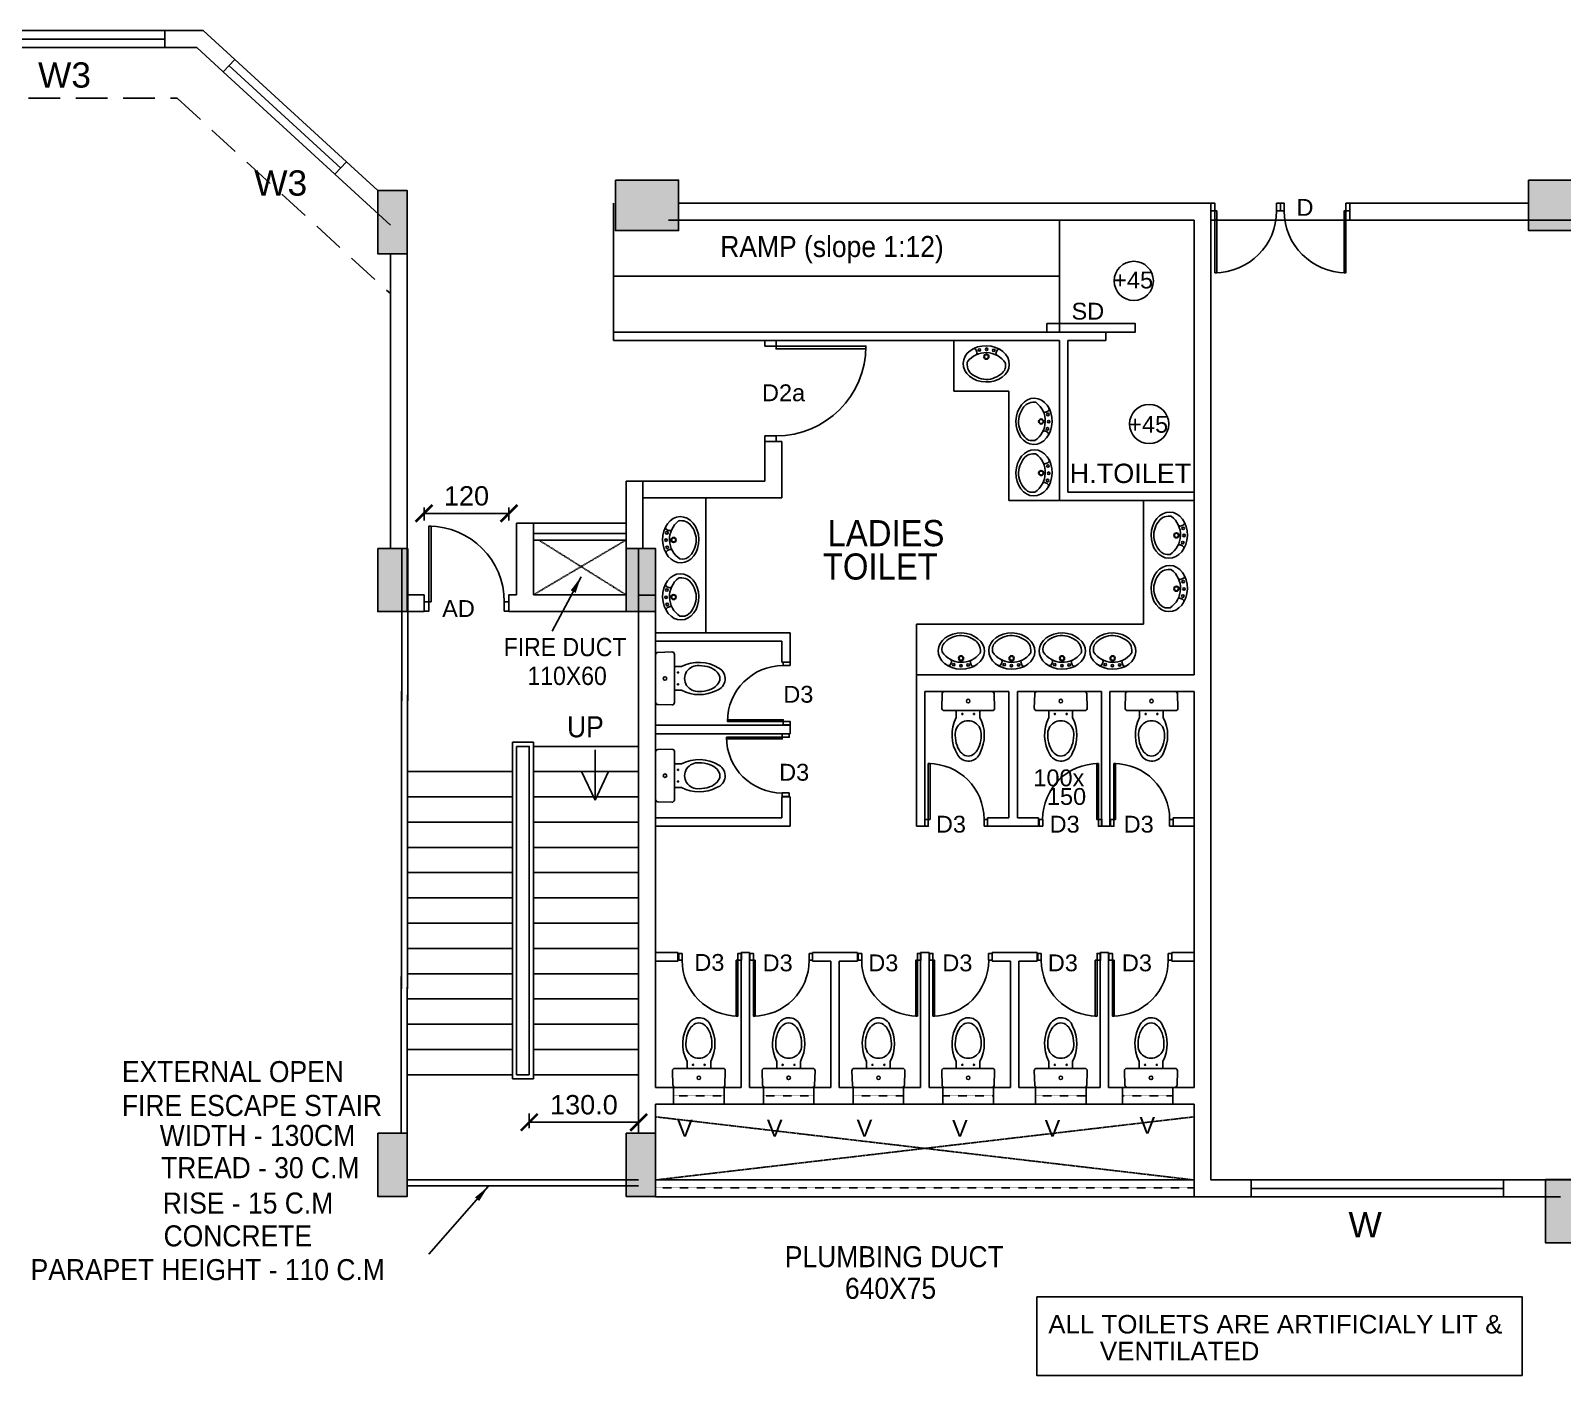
# Model space of a CAD drawing. Extents: x 53439 to 79867, y -144071 to -73305.
# Drawn here: x 62891 to 64711, y -114349 to -112752 of the extents above; entities that cross this region are included whole.
import ezdxf

# ---------------------------------------------------------------- set-up
doc = ezdxf.new("R2010")
doc.units = 0
doc.header["$LTSCALE"] = 0.1
doc.header["$MEASUREMENT"] = 0
doc.header["$PDMODE"] = 35
doc.header["$PDSIZE"] = -0.8
doc.linetypes.add('HIDDEN', pattern=[0.375, 0.25, -0.125])
doc.layers.get('0').update_dxf_attribs({"linetype": 'CONTINUOUS'})
doc.layers.get('DEFPOINTS').update_dxf_attribs({"linetype": 'CONTINUOUS'})
for name, color, linetype in [('DOOR', 30, 'CONTINUOUS'), ('HAT', 253, 'CONTINUOUS'), ('LAYER4', 130, 'CONTINUOUS'), ('STAIR', 142, 'CONTINUOUS'), ('STEEL', 1, 'CONTINUOUS'), ('TEXT', 7, 'CONTINUOUS'), ('TEXT-3', 130, 'CONTINUOUS'), ('THIN_HA', 253, 'CONTINUOUS'), ('WALL', 6, 'CONTINUOUS'), ('WIN', 102, 'CONTINUOUS')]:
    doc.layers.add(name, color=color, linetype=linetype)
doc.styles.add('1MM', font='arial.ttf')
doc.styles.add('DIM', font='arial.ttf', dxfattribs={"width": 0.7, "height": 1})
doc.styles.add('DUTCH', font='arial.ttf')
doc.linetypes.add('ZIGZAG', pattern='A,0.0001,-0.2,[131,ltypeshp.shx,S=0.2,R=0,X=-0.2,Y=0],-0.4,[131,ltypeshp.shx,S=0.2,R=180,X=0.2,Y=0],-0.2', length=0.8001)
doc.dimstyles.new('KRI', dxfattribs={"dimtxt": 23, "dimasz": 20, "dimexe": 7, "dimexo": 0, "dimgap": 9, "dimtad": 1, "dimdec": 1, "dimzin": 1, "dimtxsty": '1MM', "dimblk": 'ARCHTICK', "dimcen": 0.5, "dimclrd": 252, "dimclre": 252, "dimclrt": 7, "dimaunit": 1, "dimadec": 8, "dimazin": 3, "dimtfac": 1, "dimtdec": 1, "dimtmove": 0, "dimatfit": 3})

# ---------------------------------------------------------------- blocks, each defined once
blk = doc.blocks.new('A$C764D24B9')
at = {"layer": 'DOOR'}
for points in [[(0.056, 0.111), (0.083, 0.111), (0.083, 1), (0.056, 1)], [(0, 0), (0.056, 0), (0.056, 0.111), (0, 0.111)], [(0.944, 0), (1, 0), (1, 0.111), (0.944, 0.111)]]:
    blk.add_lwpolyline(points, close=True, dxfattribs=at)
blk.add_arc((0.056, 0.111), 0.889, 0, 90, dxfattribs=at)
blk = doc.blocks.new('YTTU')
at = {"layer": 'THIN_HA', "linetype": 'CONTINUOUS', "ltscale": 0.1}
blk.add_hatch(color=2, dxfattribs=at).paths.add_polyline_path([(-6879.58, -1156.369), (-6878.83, -1156.369), (-6878.83, -1156.969), (-6879.58, -1156.969)])
at = {"layer": 'THIN_HA', "color": 2, "linetype": 'CONTINUOUS', "ltscale": 0.1}
blk.add_lwpolyline([(-6879.58, -1156.369), (-6878.83, -1156.369), (-6878.83, -1156.969), (-6879.58, -1156.969)], close=True, dxfattribs=at)
blk = doc.blocks.new('HYTYH')
at = {"layer": 'THIN_HA', "linetype": 'CONTINUOUS', "ltscale": 0.1}
for points in [[(-6882.405, -1156.494), (-6882.055, -1156.494), (-6882.055, -1157.244), (-6882.405, -1157.244)], [(-6882.405, -1160.744), (-6882.055, -1160.744), (-6882.055, -1161.494), (-6882.405, -1161.494)], [(-6879.455, -1160.744), (-6879.105, -1160.744), (-6879.105, -1161.494), (-6879.455, -1161.494)], [(-6882.405, -1167.689), (-6882.055, -1167.689), (-6882.055, -1168.439), (-6882.405, -1168.439)], [(-6879.455, -1167.689), (-6879.105, -1167.689), (-6879.105, -1168.439), (-6879.455, -1168.439)], [(-6868.53, -1168.239), (-6868.18, -1168.239), (-6868.18, -1168.989), (-6868.53, -1168.989)]]:
    blk.add_hatch(color=2, dxfattribs=at).paths.add_polyline_path(points)
at = {"layer": 'THIN_HA', "color": 2, "linetype": 'CONTINUOUS', "ltscale": 0.1}
for points in [[(-6882.405, -1156.494), (-6882.055, -1156.494), (-6882.055, -1157.244), (-6882.405, -1157.244)], [(-6882.405, -1160.744), (-6882.055, -1160.744), (-6882.055, -1161.494), (-6882.405, -1161.494)], [(-6879.455, -1160.744), (-6879.105, -1160.744), (-6879.105, -1161.494), (-6879.455, -1161.494)], [(-6882.405, -1167.689), (-6882.055, -1167.689), (-6882.055, -1168.439), (-6882.405, -1168.439)], [(-6879.455, -1167.689), (-6879.105, -1167.689), (-6879.105, -1168.439), (-6879.455, -1168.439)], [(-6868.53, -1168.239), (-6868.18, -1168.239), (-6868.18, -1168.989), (-6868.53, -1168.989)]]:
    blk.add_lwpolyline(points, close=True, dxfattribs=at)
at = {"layer": 'THIN_HA', "color": 2, "linetype": 'CONTINUOUS'}
for p in [(0, 0), (10.85, 0)]:
    blk.add_blockref('YTTU', p, dxfattribs=at)
blk = doc.blocks.new('_ARCHTICK')
at = {"layer": 'WALL', "color": 0, "const_width": 0.15}
blk.add_lwpolyline([(-0.5, -0.5), (0.5, 0.5)], dxfattribs=at)
blk = doc.blocks.new('*D199')
at = {"layer": 'DEFPOINTS', "color": 0, "linetype": 'CONTINUOUS', "ltscale": 0.1}
for p in [(63483.5, -114038), (63613.5, -114038), (63613.5, -114048.4)]:
    blk.add_point(p, dxfattribs=at)
at = {"layer": 'WALL', "color": 252, "linetype": 'CONTINUOUS', "ltscale": 0.1}
for p, q in [((63483.5, -114038), (63483.5, -114055.4)), ((63613.5, -114038), (63613.5, -114055.4)), ((63483.5, -114048.4), (63613.5, -114048.4))]:
    blk.add_line(p, q, dxfattribs=at)
at = {"layer": 'WALL', "color": 252, "linetype": 'CONTINUOUS', "ltscale": 0.1, "xscale": 20, "yscale": 20, "zscale": 20, "rotation": 180}
blk.add_blockref('_ARCHTICK', (63483.5, -114048.4), dxfattribs=at)
at = {"layer": 'WALL', "color": 252, "linetype": 'CONTINUOUS', "ltscale": 0.1, "xscale": 20, "yscale": 20, "zscale": 20}
blk.add_blockref('_ARCHTICK', (63613.5, -114048.4), dxfattribs=at)
at = {"layer": 'WALL', "color": 7, "linetype": 'CONTINUOUS', "ltscale": 0.1, "insert": (63548.5, -114027.7), "char_height": 23, "attachment_point": 5, "style": '1MM'}
blk.add_mtext('130.0', dxfattribs=at)
blk = doc.blocks.new('*D152')
at = {"layer": 'DEFPOINTS', "color": 0, "linetype": 'CONTINUOUS', "ltscale": 0.1}
for p in [(63459.4, -113325.3), (63358.5, -113333.6), (63459.4, -113333.6)]:
    blk.add_point(p, dxfattribs=at)
at = {"layer": 'HAT', "color": 252, "ltscale": 0.1}
for p, q in [((63358.5, -113333.6), (63358.5, -113318.3)), ((63358.5, -113325.3), (63459.4, -113325.3)), ((63459.4, -113333.6), (63459.4, -113318.3))]:
    blk.add_line(p, q, dxfattribs=at)
at = {"layer": 'HAT', "color": 252, "linetype": 'CONTINUOUS', "ltscale": 0.1, "xscale": 20, "yscale": 20, "zscale": 20, "rotation": 180}
blk.add_blockref('_ARCHTICK', (63358.5, -113325.3), dxfattribs=at)
at = {"layer": 'HAT', "color": 252, "linetype": 'CONTINUOUS', "ltscale": 0.1, "xscale": 20, "yscale": 20, "zscale": 20}
blk.add_blockref('_ARCHTICK', (63459.4, -113325.3), dxfattribs=at)
at = {"layer": 'HAT', "color": 7, "linetype": 'CONTINUOUS', "ltscale": 0.1, "insert": (63409, -113304.6), "char_height": 23, "attachment_point": 5, "style": '1MM'}
blk.add_mtext('120', dxfattribs=at)
blk = doc.blocks.new('WC1')
at = {"layer": 'DOOR'}
for p, q in [((-29.3, -7.5), (-29.8, -22.7)), ((24.3, -5), (-26.8, -5))]:
    blk.add_line(p, q, dxfattribs=at)
for points in [[(26.8, -7.5), (27.3, -22.7, -0.423393), (24.7, -25.4), (-27.3, -25.4, -0.423393), (-29.8, -22.7), (-29.3, -7.5, -0.405093), (-26.8, -5), (24.3, -5, -0.405093), (26.8, -7.5, -0.407682)], [(11.5, -25.4), (11.5, -33, -0.265683), (10, -73.3, -0.649464), (-14.1, -70.9, -0.243179), (-14, -33), (-14, -25.4), (11.5, -25.4)], [(12.6, -52, 1.119632), (-15.2, -52, 17.71796)]]:
    blk.add_lwpolyline(points, format="xyb", dxfattribs=at)
blk.add_lwpolyline([(-14, -25.4), (-14, -33)], dxfattribs=at)
for centre, radius in [((-1.3, -15.2), 1.91), ((-7.6, -29.2), 0.636), ((5.1, -29.2), 0.636)]:
    blk.add_circle(centre, radius, dxfattribs=at)
blk.add_arc((-26.8, -7.5), 2.54, 90, 178.2101, dxfattribs=at)
blk.add_ellipse((-1.3, -52), major_axis=(0, -22.4), ratio=0.622298, start_param=4.712389, end_param=7.853982, dxfattribs=at)
blk = doc.blocks.new('WB5')
at = {"layer": 'DOOR'}
for p, q in [((4.7, 11.3), (6.8, 10.5)), ((5.3, -11), (7.3, -10.1))]:
    blk.add_line(p, q, dxfattribs=at)
for points in [[(2.4, 0.1, 1), (5, 0.1, 1)], [(3.2, 7.9, 1), (5.9, 7.9, 1)], [(3.6, -7.7, -1), (6.3, -7.6, -1)]]:
    blk.add_lwpolyline(points, format="xyb", close=True, dxfattribs=at)
for centre, radius in [((3.7, 0.1), 1.32), ((11.8, 0.3), 2.73), ((11.8, 0.3), 2.19)]:
    blk.add_circle(centre, radius, dxfattribs=at)
for centre, radius, start, end in [((32.6, 0.8), 25.2, 127.6693, 236.45), ((18.2, 19.4), 1.66, 91.5976, 127.6693), ((5.6, 13.6), 2.49, 151.6403, 249.4649), ((7.7, 12.8), 2.49, 249.4649, 334.3015), ((6.3, -13.3), 2.49, 113.4041, 211.2287), ((8.3, -12.4), 2.49, 28.5675, 113.4041)]:
    blk.add_arc(centre, radius, start, end, dxfattribs=at)
blk.add_ellipse((19.5, 0.5), major_axis=(-0.6, 24.9), ratio=0.783308, dxfattribs=at)
blk.add_open_spline([(18.7, -20.2), (23.5, -20.6), (25, -20), (30.8, -16.4), (34.3, -10.8), (37.3, 2.3), (34.9, 9.5), (28.9, 18.7), (25, 21.3), (18.2, 21.1)], degree=3, knots=[3.262053, 3.262053, 3.262053, 3.262053, 3.577225, 3.577225, 4.479784, 4.479784, 5.382343, 5.382343, 6.141594, 6.141594, 6.141594, 6.141594], dxfattribs=at)

msp = doc.modelspace()

# ---------------------------------------------------------------- linework, layer by layer
at = {"layer": 'DOOR', "linetype": 'HIDDEN', "ltscale": 1500}
for p, q in [((62888.54, -112831.92), (63065.11, -112831.92)), ((63065.11, -112831.92), (63318.54, -113064.18))]:
    msp.add_line(p, q, dxfattribs=at)
at = {"layer": 'DOOR', "linetype": 'CONTINUOUS', "ltscale": 0.1}
for p, q in [((63463.54, -113996.92), (63463.44, -113596.92)), ((63463.44, -113596.92), (63488.5, -113596.92)), ((63468.54, -113991.92), (63468.44, -113601.92)), ((63488.5, -113596.92), (63488.5, -113996.92)), ((63488.5, -113996.92), (63463.54, -113996.92)), ((63468.54, -113991.92), (63483.54, -113991.92)), ((63468.6, -113991.92, 0), (63483.6, -113991.92, 0))]:
    msp.add_line(p, q, dxfattribs=at)
for points in [[(63468.5, -113601.92), (63483.5, -113601.92), (63483.5, -113991.92)], [(63483.5, -113991.92), (63468.54, -113991.92)], [(63483.5, -113991.92), (63468.54, -113991.92)]]:
    msp.add_lwpolyline(points, dxfattribs=at)
at = {"layer": 'LAYER4', "linetype": 'CONTINUOUS', "ltscale": 0.1}
for p, q in [((63987.9, -113179.92), (63987.9, -113119.92)), ((64053.54, -113179.92, -10.81), (63987.9, -113179.92, -10.81)), ((64053.54, -113309.92), (64053.54, -113179.92)), ((63693.54, -113466.92, -15.3), (63693.54, -113306.92, -4.7)), ((64053.54, -113309.92), (64113.54, -113309.92)), ((64213.54, -113456.92), (64213.54, -113309.92)), ((63613.54, -113422.56, 0), (63633.54, -113422.56, 0)), ((63613.54, -113422.56), (63633.54, -113422.56)), ((63613.54, -113422.56), (63633.54, -113422.56)), ((63943.54, -113456.92, -15.3), (64213.54, -113456.92, -15.3)), ((63943.54, -113516.92, -15.3), (63943.54, -113456.92, -15.3))]:
    msp.add_line(p, q, dxfattribs=at)
at = {"layer": 'LAYER4', "color": 1, "linetype": 'HIDDEN', "ltscale": 35}
for p, q in [((63598.54, -113356.92, 0), (63488.54, -113421.92)), ((63494.87, -113356.92), (63598.54, -113421.92)), ((63633.54, -114041.92), (64273.54, -114116.92)), ((64273.54, -114041.92), (63633.54, -114116.92)), ((63633.54, -114041.92), (64273.54, -114116.92)), ((64273.54, -114041.92), (63633.54, -114116.92))]:
    msp.add_line(p, q, dxfattribs=at)
at = {"layer": 'LAYER4', "linetype": 'CONTINUOUS', "ltscale": 0.1}
msp.add_lwpolyline([(64086.47, -114255.63), (64663.19, -114255.63), (64663.19, -114348.97), (64086.47, -114348.97)], close=True, dxfattribs=at)
at = {"layer": 'STAIR', "linetype": 'CONTINUOUS', "ltscale": 0.1}
for p, q in [((63331.52, -114061.42, 0), (63332.32, -113376.91, 0)), ((63331.54, -114044.45), (63332.33, -113366.92)), ((63338.52, -114061.42), (63339.33, -113366.92)), ((63338.52, -114061.42, 0), (63339.32, -113376.92, 0)), ((63473.44, -113601.92, 0), (63483.44, -113601.92)), ((63468.6, -113991.92, 0), (63483.6, -113991.92, 0))]:
    msp.add_line(p, q, dxfattribs=at)
for points in [[(63468.44, -113601.92), (63483.44, -113601.92)], [(63483.5, -113601.92), (63483.5, -113601.92)], [(63613.5, -113601.92), (63488.5, -113601.92)], [(63463.45, -113631.92), (63338.6, -113631.92)], [(63463.45, -113631.92), (63338.6, -113631.92)], [(63613.5, -113631.92), (63488.5, -113631.92)], [(63463.46, -113661.92), (63338.6, -113661.92)], [(63613.5, -113661.92), (63488.5, -113661.92)], [(63463.46, -113691.92), (63338.6, -113691.92)], [(63613.5, -113691.92), (63488.5, -113691.92)], [(63463.47, -113721.92), (63338.6, -113721.92)], [(63613.5, -113721.92), (63488.5, -113721.92)], [(63463.48, -113751.92), (63338.6, -113751.92)], [(63613.5, -113751.92), (63488.5, -113751.92)], [(63463.49, -113781.92), (63338.6, -113781.92)], [(63613.5, -113781.92), (63488.5, -113781.92)], [(63463.49, -113811.92), (63338.6, -113811.92)], [(63613.5, -113811.92), (63488.5, -113811.92)], [(63463.5, -113841.92), (63338.6, -113841.92)], [(63613.5, -113841.92), (63488.5, -113841.92)], [(63463.51, -113871.92), (63338.6, -113871.92)], [(63613.5, -113871.92), (63488.5, -113871.92)], [(63463.52, -113901.92), (63338.6, -113901.92)], [(63613.5, -113901.92), (63488.5, -113901.92)], [(63463.52, -113931.92), (63338.6, -113931.92)], [(63613.5, -113931.92), (63488.5, -113931.92)], [(63463.53, -113961.92), (63338.6, -113961.92)], [(63613.5, -113961.92), (63488.5, -113961.92)], [(63463.54, -113991.92), (63338.6, -113991.92)], [(63613.6, -113991.92), (63488.5, -113991.92)], [(63613.54, -114116.92), (63338.54, -114116.92)], [(63613.54, -114123.92), (63338.54, -114123.92)]]:
    msp.add_lwpolyline(points, dxfattribs=at)
at = {"layer": 'STEEL', "linetype": 'ZIGZAG', "ltscale": 0.1}
msp.add_line((64113.54, -113043.42), (63583.54, -113043.42), dxfattribs=at)
at = {"layer": 'WALL', "linetype": 'CONTINUOUS', "ltscale": 0.1}
for p, q in [((63050.49, -112751.92), (63096.23, -112751.92)), ((63050.49, -112751.92), (63050.49, -112771.92)), ((63096.23, -112751.92), (63133.53, -112786.11)), ((63050.49, -112771.92), (63088.45, -112771.92)), ((63088.45, -112771.92), (63120.02, -112800.86)), ((63133.53, -112786.11), (63120.02, -112800.86)), ((63266.23, -112907.73), (63252.72, -112922.47)), ((63266.23, -112907.73), (63303.54, -112941.92)), ((63252.72, -112922.47), (63318.54, -112982.8)), ((63583.54, -113119.92, -10.81), (63583.54, -112956.92)), ((63661.04, -112956.92, 0), (64293.54, -112956.92, 0)), ((64293.54, -112956.92), (64293.54, -114116.92)), ((64671.04, -112956.92), (64458.54, -112956.92)), ((64458.54, -112976.92, 0), (64458.54, -112956.92, 0)), ((64458.54, -112956.92, 0), (64458.54, -112976.92, 0)), ((64458.54, -112956.92, 0), (64458.54, -112976.92, 0)), ((64458.54, -112956.92, 0), (64458.54, -112976.92, 0)), ((64273.54, -112976.92), (63649.02, -112976.92, 0)), ((64113.54, -113109.92), (64113.54, -112976.92)), ((64273.54, -113146.42, 0), (64273.54, -112976.92)), ((64273.54, -113126.39), (64273.54, -112976.92)), ((64273.54, -112976.92), (64273.54, -113126.39)), ((64273.54, -112976.92), (64273.54, -113126.39)), ((64273.54, -112976.92), (64273.54, -113126.39)), ((64273.54, -113146.42, 0), (64273.54, -112976.92)), ((64273.54, -113126.39), (64273.54, -112976.92)), ((64273.54, -112976.92), (64273.54, -113126.39)), ((64273.54, -112976.92), (64273.54, -113126.39)), ((64273.54, -112976.92), (64273.54, -113126.39)), ((64293.54, -113126.4, 0), (64293.54, -112976.92)), ((64293.54, -114116.92), (64293.54, -112976.92)), ((64293.54, -112976.92), (64293.54, -114116.92)), ((64293.54, -112976.92), (64293.54, -114116.92)), ((64293.54, -112976.92), (64293.54, -114116.92)), ((64293.54, -114116.92), (64293.54, -112976.92)), ((64293.54, -112976.92), (64293.54, -114116.92)), ((64293.54, -112976.92), (64293.54, -114116.92)), ((64293.54, -112976.92), (64293.54, -114116.92)), ((64293.54, -113126.4, 0), (64293.54, -112976.92)), ((64293.54, -114116.92), (64293.54, -112976.92)), ((64293.54, -112976.92), (64293.54, -114116.92)), ((64293.54, -112976.92), (64293.54, -114116.92)), ((64671.04, -112976.92), (64458.54, -112976.92)), ((64671.04, -112976.92), (64458.54, -112976.92)), ((64671.04, -112976.92), (64458.54, -112976.92)), ((64671.04, -112976.92), (64458.54, -112976.92)), ((63318.54, -113366.92), (63318.54, -113016.92)), ((63338.54, -113421.92), (63338.54, -113016.92)), ((64168.54, -113109.92, -10.81), (63583.54, -113109.92, -10.81)), ((64113.54, -113119.92, -10.81), (63583.54, -113119.92, -10.81)), ((64113.54, -113309.92), (64113.54, -113119.92)), ((64123.54, -113299.92), (64123.54, -113119.92)), ((64168.54, -113119.92, -10.81), (64123.54, -113119.92, -10.81)), ((64293.54, -114116.92, 0), (64293.54, -113126.39, 0)), ((64293.54, -113126.39, 0), (64293.54, -114116.92, 0)), ((64293.54, -113126.39, 0), (64293.54, -114116.92, 0)), ((64293.54, -113126.39, 0), (64293.54, -114116.92, 0)), ((64293.54, -114116.92, 0), (64293.54, -113126.39, 0)), ((64293.54, -113126.39, 0), (64293.54, -114116.92, 0)), ((64293.54, -113126.39, 0), (64293.54, -114116.92, 0)), ((64293.54, -113126.39, 0), (64293.54, -114116.92, 0)), ((64273.54, -113516.92, -15.3), (64273.54, -113146.39, 0)), ((64273.54, -113146.39, 0), (64273.54, -113516.92, -15.3)), ((64273.54, -113146.39, 0), (64273.54, -113516.92, -15.3)), ((64273.54, -113146.39, 0), (64273.54, -113516.92, -15.3)), ((64273.54, -113516.92, -15.3), (64273.54, -113146.39)), ((64273.54, -113146.39), (64273.54, -113516.92, -15.3)), ((64273.54, -113146.39), (64273.54, -113516.92, -15.3)), ((64273.54, -113146.39), (64273.54, -113516.92, -15.3)), ((64273.54, -113516.92, -15.3), (64273.54, -113146.39, 0)), ((64273.54, -113146.39, 0), (64273.54, -113516.92, -15.3)), ((64273.54, -113146.39, 0), (64273.54, -113516.92, -15.3)), ((64273.54, -113146.39, 0), (64273.54, -113516.92, -15.3)), ((64273.54, -113516.92, -15.3), (64273.54, -113146.39)), ((64273.54, -113146.39), (64273.54, -113516.92, -15.3)), ((64273.54, -113146.39), (64273.54, -113516.92, -15.3)), ((64273.54, -113146.39), (64273.54, -113516.92, -15.3)), ((63598.54, -113348.97, 0), (63598.54, -113286.92, 0)), ((63618.54, -113286.92, 0), (63598.54, -113286.92, 0)), ((63618.54, -113286.92, 0), (63618.54, -113366.92, 0)), ((63618.54, -113286.92, 0), (63618.54, -113366.92, 0)), ((63618.54, -113366.92, 0), (63618.54, -113286.92, 0)), ((64273.54, -113309.92, -10.81), (64113.54, -113309.92, -10.81)), ((64273.54, -113299.92, -10.81), (64123.54, -113299.92, -10.81)), ((63468.54, -113336.92), (63598.54, -113336.92)), ((63468.54, -113421.92), (63468.54, -113336.92)), ((63468.54, -113421.92), (63468.54, -113336.92)), ((63488.54, -113421.92), (63488.54, -113336.92)), ((63598.54, -113376.92, 0), (63598.54, -113336.92, 0)), ((63598.54, -113376.92, 0), (63598.54, -113336.92, 0)), ((63598.54, -113336.92), (63598.54, -113441.92)), ((63598.54, -113376.92, 0), (63598.54, -113336.92, 0)), ((63598.54, -113376.92, 0), (63598.54, -113336.92, 0)), ((63598.54, -113336.92), (63598.54, -113441.92)), ((63598.54, -113376.92, 0), (63598.54, -113336.92, 0)), ((63598.54, -113376.92, 0), (63598.54, -113336.92, 0)), ((63488.54, -113356.92), (63598.54, -113356.92)), ((63613.54, -113366.92), (63613.54, -114061.42)), ((63633.54, -113366.92), (63633.54, -113461.92)), ((63633.54, -113366.92), (63633.54, -113461.92)), ((63633.54, -113366.92), (63633.54, -113461.92)), ((63633.54, -113366.92), (63633.54, -113461.92)), ((63633.54, -113366.92), (63633.54, -114006.92)), ((63633.54, -113401.92), (63633.54, -113501.92)), ((63633.54, -113401.92), (63633.54, -113501.92)), ((63633.54, -113401.92), (63633.54, -113501.92)), ((63633.54, -113401.92), (63633.54, -113501.92)), ((63358.54, -113441.92), (63358.54, -113421.92)), ((63488.54, -113421.92), (63598.54, -113421.92)), ((63332.25, -113441.92), (63358.54, -113441.92)), ((63488.54, -113441.92), (63598.54, -113441.92)), ((63488.54, -113441.92, 0), (63598.54, -113441.92, 0)), ((63793.54, -113466.92, -15.3), (63633.54, -113466.92, -15.3)), ((63793.54, -113466.92, -10.81), (63793.54, -113501.92, -15.3)), ((63783.54, -113476.92, -15.3), (63633.54, -113476.92, -15.3)), ((63783.54, -113476.92, -15.3), (63783.54, -113501.92, -15.3)), ((63793.54, -113501.92, -15.3), (63783.54, -113501.92, -15.3)), ((64273.54, -113516.92, -15.3), (63943.54, -113516.92, -15.3)), ((63943.54, -113516.92, -15.3), (64273.54, -113516.92, -15.3)), ((63943.54, -113696.92, -15.3), (63943.54, -113516.92, -15.3)), ((64053.54, -113536.92, -15.3), (63953.54, -113536.92, -15.3)), ((63953.54, -113696.92, -15.3), (63953.54, -113536.92, -15.3)), ((64053.54, -113686.92, -15.3), (64053.54, -113536.92, -15.3)), ((64163.54, -113536.92, -15.3), (64063.54, -113536.92, -15.3)), ((64063.54, -113686.92, -15.3), (64063.54, -113536.92, -15.3)), ((64163.54, -113696.92, -15.3), (64163.54, -113536.92, -15.3)), ((64273.54, -113536.92, -15.3), (64173.54, -113536.92, -15.3)), ((64173.54, -113696.92, -15.3), (64173.54, -113536.92, -15.3)), ((64273.54, -113536.92, -15.3), (64235.57, -113536.92, -15.3)), ((64273.54, -113536.92, -15.3), (64273.54, -114006.92)), ((63793.54, -113576.92, -15.3), (63633.54, -113576.92, -15.3)), ((63793.54, -113586.92, -15.3), (63633.54, -113586.92, -15.3)), ((63561.75, -113605.87), (63561.75, -113666.02)), ((63561.75, -113666.02), (63545.75, -113631.92)), ((63561.75, -113666.02), (63577.75, -113631.92)), ((63783.54, -113661.92, -15.3), (63783.54, -113686.92, -15.3)), ((63793.54, -113661.92, -15.3), (63783.54, -113661.92, -15.3)), ((63793.54, -113661.92, -15.3), (63793.54, -113696.92, -15.3)), ((63783.54, -113686.92, -15.3), (63633.54, -113686.92, -15.3)), ((63633.54, -113691.92), (63633.54, -113946.92)), ((63633.54, -113691.92), (63633.54, -114006.92)), ((63633.54, -113691.92), (63633.54, -113946.92)), ((64028.09, -113686.92, -15.3), (64053.54, -113686.92, -15.3)), ((64028.09, -113696.92, -15.3), (64028.09, -113686.92, -15.3)), ((64088.54, -113686.92, -15.3), (64063.54, -113686.92, -15.3)), ((64088.54, -113696.92, -15.3), (64088.54, -113686.92, -15.3)), ((64273.54, -113686.92, -15.3), (64248.54, -113686.92, -15.3)), ((64248.54, -113696.92, -15.3), (64248.54, -113686.92, -15.3)), ((64273.54, -113766.92, 0), (64273.54, -113691.92, 0)), ((64273.54, -113691.92, 0), (64273.54, -113766.92, 0)), ((64273.54, -113691.92, 0), (64273.54, -113766.92, 0)), ((64273.54, -113691.92, 0), (64273.54, -113776.92, 0)), ((64273.54, -113766.92), (64273.54, -113691.92)), ((64273.54, -113691.92), (64273.54, -113766.92)), ((64273.54, -113691.92), (64273.54, -113766.92)), ((64273.54, -113691.92), (64273.54, -113846.92)), ((64273.54, -113766.92, 0), (64273.54, -113691.92, 0)), ((64273.54, -113691.92, 0), (64273.54, -113766.92, 0)), ((64273.54, -113691.92, 0), (64273.54, -113766.92, 0)), ((64273.54, -113691.92, 0), (64273.54, -113776.92, 0)), ((64273.54, -113766.92), (64273.54, -113691.92)), ((64273.54, -113691.92), (64273.54, -113766.92)), ((63793.54, -113696.92, -15.3), (63633.54, -113696.92, -15.3)), ((63953.54, -113696.92, -15.3), (63943.54, -113696.92, -15.3)), ((64028.09, -113696.92, -15.3), (64063.09, -113696.92, -15.3)), ((64088.54, -113696.92, -15.3), (64053.54, -113696.92, -15.3)), ((64173.54, -113696.92, -15.3), (64163.54, -113696.92, -15.3)), ((64273.54, -113696.92, -15.3), (64248.54, -113696.92, -15.3)), ((63660.21, -113846.92), (63633.54, -113846.92)), ((63660.21, -113846.92, -10.81), (63633.54, -113846.92, -10.81)), ((63660.21, -113856.92), (63633.54, -113856.92)), ((63660.21, -113856.92), (63633.54, -113856.92)), ((63660.21, -113856.92, -10.81), (63633.54, -113856.92, -10.81)), ((63660.21, -113856.92, -10.81), (63633.54, -113856.92, -10.81)), ((63745.21, -113846.92, -10.81), (63735.21, -113846.92, -10.81)), ((63873.54, -113846.92, -10.81), (63820.21, -113846.92, -10.81)), ((63841.87, -113856.92, -10.81), (63820.21, -113856.92, -10.81)), ((63841.87, -113856.92, -10.81), (63820.21, -113856.92, -10.81)), ((63873.54, -113856.92, -10.81), (63851.87, -113856.92, -10.81)), ((63873.54, -113856.92, -10.81), (63851.87, -113856.92, -10.81)), ((63958.54, -113846.92, -10.81), (63948.54, -113846.92, -10.81)), ((64086.87, -113846.92, -10.81), (64033.54, -113846.92, -10.81)), ((64055.21, -113856.92, -10.81), (64033.54, -113856.92, -10.81)), ((64055.21, -113856.92, -10.81), (64033.54, -113856.92, -10.81)), ((64086.87, -113846.92, -10.81), (64063.54, -113846.92, -10.81)), ((64086.87, -113856.92, -10.81), (64065.21, -113856.92, -10.81)), ((64171.87, -113846.92, -10.81), (64161.87, -113846.92, -10.81)), ((64273.54, -113846.92, -10.81), (64246.87, -113846.92, -10.81)), ((64273.54, -113846.92, -10.81), (64246.87, -113846.92, -10.81)), ((64273.54, -113856.92, -10.81), (64246.87, -113856.92, -10.81)), ((64273.54, -113856.92), (64273.54, -114006.92)), ((63654.97, -114006.92), (63633.54, -114006.92)), ((63654.97, -114006.92), (63633.54, -114006.92)), ((63654.97, -114026.92), (63654.97, -114006.92)), ((63735.21, -114006.92), (63714.97, -114006.92)), ((63735.21, -114006.92), (63714.97, -114006.92)), ((63714.97, -114026.92), (63714.97, -114006.92)), ((63761.74, -114006.92), (63745.21, -114006.92)), ((63761.74, -114006.92), (63745.21, -114006.92)), ((63761.74, -114026.92), (63761.74, -114006.92)), ((63841.87, -114006.92), (63821.74, -114006.92)), ((63841.87, -114006.92), (63821.74, -114006.92)), ((63821.74, -114026.92), (63821.74, -114006.92)), ((63868.41, -114006.92), (63851.87, -114006.92)), ((63868.41, -114006.92), (63851.87, -114006.92)), ((63868.41, -114026.92), (63868.41, -114006.92)), ((63948.54, -114006.92), (63928.41, -114006.92)), ((63948.54, -114006.92), (63928.41, -114006.92)), ((63928.41, -114026.92), (63928.41, -114006.92)), ((63975.07, -114006.92), (63958.54, -114006.92)), ((63975.07, -114006.92), (63958.54, -114006.92)), ((63975.07, -114026.92), (63975.07, -114006.92)), ((64055.21, -114006.92), (64035.07, -114006.92)), ((64055.21, -114006.92), (64035.07, -114006.92)), ((64035.07, -114026.92), (64035.07, -114006.92)), ((64085.07, -114006.92), (64065.21, -114006.92)), ((64085.07, -114006.92), (64065.21, -114006.92)), ((64085.07, -114026.92), (64085.07, -114006.92)), ((64145.07, -114026.92), (64145.07, -114006.92)), ((64145.07, -114006.92), (64161.87, -114006.92)), ((64171.87, -114006.92), (64188.41, -114006.92)), ((64188.41, -114026.92), (64188.41, -114006.92)), ((64273.54, -114006.92), (64248.41, -114006.92)), ((64273.54, -114006.92), (64248.41, -114006.92)), ((64248.41, -114026.92), (64248.41, -114006.92)), ((63654.97, -114026.92), (63633.54, -114026.92)), ((63654.97, -114026.92), (63633.54, -114026.92)), ((63654.97, -114026.92), (63633.54, -114026.92)), ((63633.54, -114026.92), (63633.54, -114041.92)), ((63654.97, -114026.92), (63633.54, -114026.92)), ((63633.54, -114026.92), (63633.54, -114061.42)), ((63654.97, -114026.92), (63652.2, -114026.92)), ((63761.74, -114026.92), (63714.97, -114026.92)), ((63761.74, -114026.92), (63714.97, -114026.92)), ((63761.74, -114026.92), (63714.97, -114026.92)), ((63761.74, -114026.92), (63714.97, -114026.92)), ((63761.74, -114026.92), (63758.96, -114026.92)), ((63868.41, -114026.92), (63821.74, -114026.92)), ((63868.41, -114026.92), (63821.74, -114026.92)), ((63868.41, -114026.92), (63821.74, -114026.92)), ((63868.41, -114026.92), (63821.74, -114026.92)), ((63868.41, -114026.92), (63865.63, -114026.92)), ((63975.07, -114026.92), (63928.41, -114026.92)), ((63975.07, -114026.92), (63928.41, -114026.92)), ((63975.07, -114026.92), (63928.41, -114026.92)), ((63975.07, -114026.92), (63928.41, -114026.92)), ((63975.07, -114026.92), (63972.3, -114026.92)), ((64085.07, -114026.92), (64035.07, -114026.92)), ((64085.07, -114026.92), (64035.07, -114026.92)), ((64085.07, -114026.92), (64035.07, -114026.92)), ((64085.07, -114026.92), (64035.07, -114026.92)), ((64085.07, -114026.92), (64082.3, -114026.92)), ((64145.07, -114026.92), (64188.41, -114026.92)), ((64188.41, -114026.92), (64185.63, -114026.92)), ((64273.54, -114026.92), (64248.41, -114026.92)), ((64273.54, -114026.92), (64273.54, -114136.92)), ((63633.54, -114061.92, 0), (63633.54, -114136.92, 0)), ((63633.54, -114061.92, 0), (63633.54, -114136.92, 0)), ((63633.54, -114061.92), (63633.54, -114136.92)), ((63633.54, -114061.92), (63633.54, -114136.92)), ((63633.54, -114061.92), (63633.54, -114136.92)), ((63633.54, -114061.92), (63633.54, -114136.92)), ((63633.54, -114061.92, 0), (63633.54, -114136.92, 0)), ((63633.54, -114061.92, 0), (63633.54, -114136.92, 0)), ((63633.54, -114061.92), (63633.54, -114136.92)), ((63633.54, -114061.92), (63633.54, -114136.92)), ((63633.54, -114061.92), (63633.54, -114136.92)), ((63633.54, -114061.92), (63633.54, -114136.92)), ((64341.23, -114116.92), (64293.54, -114116.92)), ((64341.23, -114116.92), (64293.54, -114116.92)), ((64341.23, -114116.92), (64293.54, -114116.92)), ((64341.23, -114116.92), (64293.54, -114116.92)), ((64341.23, -114116.92, 0), (64293.54, -114116.92, 0)), ((64341.23, -114116.92, 0), (64293.54, -114116.92, 0)), ((64341.23, -114116.92, 0), (64293.54, -114116.92, 0)), ((64341.23, -114116.92, 0), (64293.54, -114116.92, 0)), ((64336.87, -114116.92, 0), (64293.54, -114116.92, 0)), ((64336.87, -114116.92, 0), (64293.54, -114116.92, 0)), ((64336.87, -114116.92, 0), (64293.54, -114116.92, 0)), ((64336.87, -114116.92, 0), (64293.54, -114116.92, 0)), ((64336.87, -114116.92, 0), (64293.54, -114116.92, 0)), ((64336.87, -114116.92, 0), (64293.54, -114116.92, 0)), ((64336.87, -114116.92, 0), (64293.54, -114116.92, 0)), ((64336.87, -114116.92, 0), (64293.54, -114116.92, 0)), ((64336.87, -114116.92, 0), (64293.54, -114116.92, 0)), ((64336.87, -114116.92, 0), (64293.54, -114116.92, 0)), ((64336.87, -114116.92, 0), (64293.54, -114116.92, 0)), ((64336.87, -114116.92, 0), (64293.54, -114116.92, 0)), ((64336.87, -114116.92, 0), (64293.54, -114116.92, 0)), ((64336.87, -114116.92, 0), (64293.54, -114116.92, 0)), ((64336.87, -114116.92, 0), (64293.54, -114116.92, 0)), ((64336.87, -114116.92, 0), (64293.54, -114116.92, 0)), ((64341.23, -114116.92), (64293.54, -114116.92)), ((64341.23, -114116.92), (64293.54, -114116.92)), ((64341.23, -114116.92), (64293.54, -114116.92)), ((64341.23, -114116.92), (64293.54, -114116.92)), ((64336.87, -114116.92), (64293.54, -114116.92)), ((64336.87, -114116.92), (64293.54, -114116.92)), ((64336.87, -114116.92), (64293.54, -114116.92)), ((64336.87, -114116.92), (64293.54, -114116.92)), ((64336.87, -114116.92), (64293.54, -114116.92)), ((64336.87, -114116.92), (64293.54, -114116.92)), ((64336.87, -114116.92), (64293.54, -114116.92)), ((64336.87, -114116.92), (64293.54, -114116.92)), ((64336.87, -114116.92), (64293.54, -114116.92)), ((64336.87, -114116.92), (64293.54, -114116.92)), ((64336.87, -114116.92), (64293.54, -114116.92)), ((64336.87, -114116.92), (64293.54, -114116.92)), ((64336.87, -114116.92), (64293.54, -114116.92)), ((64336.87, -114116.92), (64293.54, -114116.92)), ((64336.87, -114116.92), (64293.54, -114116.92)), ((64336.87, -114116.92), (64293.54, -114116.92)), ((64341.23, -114116.92), (64301.03, -114116.92)), ((64341.23, -114116.92), (64301.03, -114116.92)), ((64341.23, -114116.92), (64301.03, -114116.92)), ((64341.23, -114116.92), (64301.03, -114116.92)), ((64341.23, -114116.92), (64330.73, -114116.92)), ((64341.23, -114116.92, 0), (64341.23, -114136.92, 0)), ((64341.23, -114116.92), (64341.23, -114136.92)), ((64641.23, -114116.92), (64641.23, -114136.92)), ((64641.23, -114116.92), (64688.92, -114116.92)), ((64641.23, -114116.92), (64688.92, -114116.92)), ((64641.23, -114116.92), (64688.92, -114116.92)), ((64641.23, -114116.92), (64688.92, -114116.92)), ((64641.23, -114116.92), (64681.43, -114116.92)), ((64641.23, -114116.92), (64681.43, -114116.92)), ((64641.23, -114116.92), (64681.43, -114116.92)), ((64641.23, -114116.92), (64681.43, -114116.92)), ((64641.23, -114116.92, 0), (64688.92, -114116.92, 0)), ((64641.23, -114116.92, 0), (64688.92, -114116.92, 0)), ((64641.23, -114116.92, 0), (64688.92, -114116.92, 0)), ((64641.23, -114116.92, 0), (64688.92, -114116.92, 0)), ((64641.23, -114116.92), (64688.92, -114116.92)), ((64641.23, -114116.92), (64688.92, -114116.92)), ((64641.23, -114116.92), (64688.92, -114116.92)), ((64641.23, -114116.92), (64688.92, -114116.92)), ((64641.23, -114116.92), (64711.81, -114116.92)), ((64645.59, -114116.92, 0), (64688.92, -114116.92, 0)), ((64645.59, -114116.92, 0), (64688.92, -114116.92, 0)), ((64645.59, -114116.92, 0), (64688.92, -114116.92, 0)), ((64645.59, -114116.92, 0), (64688.92, -114116.92, 0)), ((64645.59, -114116.92, 0), (64688.92, -114116.92, 0)), ((64645.59, -114116.92, 0), (64688.92, -114116.92, 0)), ((64645.59, -114116.92, 0), (64688.92, -114116.92, 0)), ((64645.59, -114116.92, 0), (64688.92, -114116.92, 0)), ((64645.59, -114116.92, 0), (64688.92, -114116.92, 0)), ((64645.59, -114116.92, 0), (64688.92, -114116.92, 0)), ((64645.59, -114116.92, 0), (64688.92, -114116.92, 0)), ((64645.59, -114116.92, 0), (64688.92, -114116.92, 0)), ((64645.59, -114116.92, 0), (64688.92, -114116.92, 0)), ((64645.59, -114116.92, 0), (64688.92, -114116.92, 0)), ((64645.59, -114116.92, 0), (64688.92, -114116.92, 0)), ((64645.59, -114116.92, 0), (64688.92, -114116.92, 0)), ((64645.59, -114116.92), (64688.92, -114116.92)), ((64645.59, -114116.92), (64688.92, -114116.92)), ((64645.59, -114116.92), (64688.92, -114116.92)), ((64645.59, -114116.92), (64688.92, -114116.92)), ((64645.59, -114116.92), (64688.92, -114116.92)), ((64645.59, -114116.92), (64688.92, -114116.92)), ((64645.59, -114116.92), (64688.92, -114116.92)), ((64645.59, -114116.92), (64688.92, -114116.92)), ((64645.59, -114116.92), (64688.92, -114116.92)), ((64645.59, -114116.92), (64688.92, -114116.92)), ((64645.59, -114116.92), (64688.92, -114116.92)), ((64645.59, -114116.92), (64688.92, -114116.92)), ((64645.59, -114116.92), (64688.92, -114116.92)), ((64645.59, -114116.92), (64688.92, -114116.92)), ((64645.59, -114116.92), (64688.92, -114116.92)), ((64691.04, -114116.92, 0), (64691.04, -114136.92, 0)), ((64341.23, -114136.92), (64273.54, -114136.92)), ((64341.23, -114136.92, 0), (64273.54, -114136.92, 0)), ((64341.23, -114136.92, 0), (64273.54, -114136.92, 0)), ((64341.23, -114136.92), (64273.54, -114136.92)), ((64341.23, -114136.92), (64273.54, -114136.92)), ((64341.23, -114136.92), (64301.03, -114136.92)), ((64341.23, -114136.92), (64330.73, -114136.92)), ((64641.23, -114136.92), (64708.92, -114136.92)), ((64641.23, -114136.92), (64681.43, -114136.92)), ((64641.23, -114136.92, 0), (64708.92, -114136.92, 0)), ((64641.23, -114136.92, 0), (64708.92, -114136.92, 0)), ((64641.23, -114136.92), (64708.92, -114136.92)), ((64641.23, -114136.92), (64708.92, -114136.92))]:
    msp.add_line(p, q, dxfattribs=at)
at = {"layer": 'WALL', "color": 0, "linetype": 'ZIGZAG', "ltscale": 0.1}
for p, q in [((64168.54, -113119.92, -10.81), (64168.54, -113109.92, -10.81)), ((63763.54, -113239.92, -1.8), (63763.54, -113286.92, -7.21)), ((63763.54, -113239.92, 11.99), (63783.54, -113239.92, 3.14)), ((63763.54, -113239.92, -4.83), (63763.54, -113286.92, -2.49)), ((63783.54, -113306.92, -7.19), (63783.54, -113239.92, 3.14)), ((63618.54, -113286.92, 0), (63763.54, -113286.92, 0)), ((63618.54, -113306.92, 1.18), (63783.54, -113306.92, -11.75))]:
    msp.add_line(p, q, dxfattribs=at)
at = {"layer": 'WALL', "linetype": 'CONTINUOUS', "ltscale": 0.1}
for points in [[(64458.54, -112976.92), (64458.54, -112956.92)], [(63358.54, -113421.92), (63338.54, -113421.92)], [(63468.54, -113421.92), (63459.42, -113421.92), (63459.42, -113441.92), (63488.54, -113441.92)], [(63660.21, -113856.92), (63660.21, -113846.92)], [(64341.23, -114116.92), (64341.23, -114136.92)], [(64341.23, -114116.92), (64341.23, -114136.92)], [(64691.04, -114116.92), (64691.04, -114136.92)]]:
    msp.add_lwpolyline(points, dxfattribs=at)
at = {"layer": 'WALL', "color": 6, "linetype": 'CONTINUOUS', "ltscale": 0.1, "elevation": 0}
msp.add_lwpolyline([(66268.53, -114116.92), (66268.53, -113687.34), (66508.53, -113687.34), (66508.53, -112976.92), (64293.54, -112976.92), (64293.54, -114116.92), (66268.53, -114116.92)], dxfattribs=at)
at = {"layer": 'WALL', "color": 36, "linetype": 'CONTINUOUS', "ltscale": 0.1, "elevation": -21.61}
msp.add_lwpolyline([(64098.65, -113099.92), (64203.65, -113099.92), (64203.65, -113109.92), (64098.65, -113109.92)], close=True, dxfattribs=at)
at = {"layer": 'WALL', "linetype": 'CONTINUOUS', "ltscale": 0.1}
for points, elevation in [([(63793.54, -113576.92), (63793.54, -113586.92)], -15.3), ([(63660.21, -113856.92), (63660.21, -113846.92)], -10.81), ([(63735.21, -114006.92), (63735.21, -113846.92)], -10.81), ([(63745.21, -114006.92), (63745.21, -113846.92)], -10.81), ([(63820.21, -113856.92), (63820.21, -113846.92)], -10.81), ([(63841.87, -114006.92), (63841.87, -113856.92)], -10.81), ([(63851.87, -114006.92), (63851.87, -113856.92)], -10.81), ([(63873.54, -113856.92), (63873.54, -113846.92)], -10.81), ([(63948.54, -114006.92), (63948.54, -113846.92)], -10.81), ([(63958.54, -114006.92), (63958.54, -113846.92)], -10.81), ([(64033.54, -113856.92), (64033.54, -113846.92)], -10.81), ([(64055.21, -114006.92), (64055.21, -113856.92)], -10.81), ([(64065.21, -114006.92), (64065.21, -113856.92)], -10.81), ([(64086.87, -113856.92), (64086.87, -113846.92)], -10.81), ([(64161.87, -114006.92), (64161.87, -113846.92)], -10.81), ([(64171.87, -114006.92), (64171.87, -113846.92)], -10.81), ([(64246.87, -113856.92), (64246.87, -113846.92)], -10.81)]:
    msp.add_lwpolyline(points, dxfattribs=dict(at, elevation=elevation))
at = {"layer": 'WALL', "color": 0, "linetype": 'ZIGZAG', "ltscale": 0.1}
for centre in [(64201.81, -113049.15, 9.72), (64220.1, -113219.07, 9.72)]:
    msp.add_circle(centre, 23.28, dxfattribs=at)
at = {"layer": 'WIN'}
for p, q in [((62857.99, -112751.92), (63050.49, -112751.92)), ((62857.99, -112761.92), (63050.49, -112761.92)), ((62857.99, -112771.92), (63050.49, -112771.92)), ((63120.02, -112800.86), (63252.72, -112922.47)), ((63126.78, -112793.48), (63259.48, -112915.1)), ((63133.53, -112786.11), (63266.23, -112907.73)), ((63488.54, -113348.97), (63598.54, -113348.97)), ((64341.23, -114116.92, 0), (64641.23, -114116.92, 0)), ((64341.23, -114126.92, 0), (64641.23, -114126.92, 0)), ((64341.23, -114136.92, 0), (64641.23, -114136.92, 0))]:
    msp.add_line(p, q, dxfattribs=at)
at = {"layer": 'WIN', "color": 5, "linetype": 'HIDDEN'}
msp.add_line((63633.36, -114126.3), (64272.96, -114126.3), dxfattribs=at)
at = {"layer": 'WIN', "color": 5}
for p, q in [((64273.54, -114116.92, 0), (63633.54, -114116.92, 0)), ((64273.54, -114116.92, 0), (63633.54, -114116.92, 0)), ((64273.54, -114116.92), (63633.54, -114116.92)), ((64273.54, -114116.92), (63633.54, -114116.92)), ((64273.54, -114116.92, 0), (63633.54, -114116.92, 0)), ((64273.54, -114116.92, 0), (63633.54, -114116.92, 0)), ((64273.54, -114116.92), (63633.54, -114116.92)), ((64273.54, -114116.92), (63633.54, -114116.92)), ((64273.54, -114116.92, 0), (63649.01, -114116.92, 0)), ((64273.54, -114116.92, 0), (63649.01, -114116.92, 0)), ((64273.54, -114116.92, 0), (63649.01, -114116.92, 0)), ((64273.54, -114116.92, 0), (63649.01, -114116.92, 0)), ((64273.54, -114116.92, 0), (63649.01, -114116.92, 0)), ((64273.54, -114116.92, 0), (63649.01, -114116.92, 0)), ((64273.54, -114116.92), (63649.01, -114116.92)), ((64273.54, -114116.92), (63649.01, -114116.92)), ((64273.54, -114116.92), (63649.01, -114116.92)), ((64273.54, -114116.92), (63649.01, -114116.92)), ((64273.54, -114116.92), (63649.01, -114116.92)), ((64273.54, -114116.92), (63649.01, -114116.92)), ((64273.54, -114116.92, 0), (63649.01, -114116.92, 0)), ((64273.54, -114116.92, 0), (63649.01, -114116.92, 0)), ((64273.54, -114116.92, 0), (63649.01, -114116.92, 0)), ((64273.54, -114116.92, 0), (63649.01, -114116.92, 0)), ((64273.54, -114116.92, 0), (63649.01, -114116.92, 0)), ((64273.54, -114116.92, 0), (63649.01, -114116.92, 0)), ((64273.54, -114116.92), (63649.01, -114116.92)), ((64273.54, -114116.92), (63649.01, -114116.92)), ((64273.54, -114116.92), (63649.01, -114116.92)), ((64273.54, -114116.92), (63649.01, -114116.92)), ((64273.54, -114116.92), (63649.01, -114116.92)), ((64273.54, -114116.92), (63649.01, -114116.92)), ((64273.54, -114136.92), (63633.54, -114136.92))]:
    msp.add_line(p, q, dxfattribs=at)
for points in [[(63654.97, -114006.92), (63714.97, -114006.92)], [(63761.74, -114006.92), (63821.74, -114006.92)], [(63868.41, -114006.92), (63928.41, -114006.92)], [(63975.07, -114006.92), (64035.07, -114006.92)], [(64085.07, -114006.92), (64145.07, -114006.92)], [(64188.41, -114006.92), (64248.41, -114006.92)], [(63654.97, -114026.92), (63714.97, -114026.92)], [(63761.74, -114026.92), (63821.74, -114026.92)], [(63868.41, -114026.92), (63928.41, -114026.92)], [(63975.07, -114026.92), (64035.07, -114026.92)], [(64085.07, -114026.92), (64145.07, -114026.92)], [(64188.41, -114026.92), (64248.41, -114026.92)]]:
    msp.add_lwpolyline(points, dxfattribs=at)
at = {"layer": 'WIN', "color": 5, "linetype": 'HIDDEN'}
for points in [[(63654.97, -114016.92), (63714.97, -114016.92)], [(63761.74, -114016.92), (63821.74, -114016.92)], [(63868.41, -114016.92), (63928.41, -114016.92)], [(63975.07, -114016.92), (64035.07, -114016.92)], [(64085.07, -114016.92), (64145.07, -114016.92)], [(64188.41, -114016.92), (64248.41, -114016.92)]]:
    msp.add_lwpolyline(points, dxfattribs=at)

# ---------------------------------------------------------------- block references
at = {"layer": 'LAYER4', "linetype": 'CONTINUOUS', "ltscale": 0.1}
for name, p, xscale, yscale, zscale, rotation in [('WB5', (64027.06, -113126.18, 9.72), -1.102362208068371, 1.102362204808742, 1.102362204725068, 90), ('WB5', (63996.34, -113510.28, 40.31), -1.102362208068371, 1.102362204808742, 1.102362204725068, 270), ('WB5', (64056.34, -113510.28, 25.02), -1.102362208068371, 1.102362204808742, 1.102362204725068, 270), ('WB5', (64116.34, -113510.28, 25.02), -1.102362208068371, 1.102362204808742, 1.102362204725068, 270), ('WB5', (64176.34, -113510.28, 25.02), -1.102362208068371, 1.102362204808742, 1.102362204725068, 270), ('WC1', (63628.03, -113519.94, -15.3), 1.102362204808742, 1.102362204808742, 1.102362204808742, 90), ('WC1', (63628.03, -113635.39, -15.3), 1.102362204808742, 1.102362204808742, 1.102362204808742, 90), ('WC1', (63683.67, -114012.43, -10.81), 1.102362208068371, 1.102362208068371, 1.102362208068371, 180), ('WC1', (63790.34, -114012.43, -10.81), 1.102362208068371, 1.102362208068371, 1.102362208068371, 180), ('WC1', (63897.01, -114012.43, -10.81), 1.102362208068371, 1.102362208068371, 1.102362208068371, 180), ('WC1', (64003.67, -114012.43, -10.81), 1.102362208068371, 1.102362208068371, 1.102362208068371, 180), ('WC1', (64113.67, -114012.43, -10.81), 1.102362208068371, 1.102362208068371, 1.102362208068371, 180), ('WC1', (64220.89, -114012.43, -10.81), 1.102362208068371, 1.102362208068371, 1.102362208068371, 180)]:
    msp.add_blockref(name, p, dxfattribs=dict(at, xscale=xscale, yscale=yscale, zscale=zscale, rotation=rotation))
for name, p, xscale, yscale, zscale in [('WB5', (64104.81, -113216.46, 9.72), -1.102362208068371, 1.102362204808742, 1.102362204725068), ('WB5', (64104.81, -113277.66, 9.72), -1.102362208068371, 1.102362204808742, 1.102362204725068), ('WB5', (63642.03, -113357.11, 13.71), 1.102362208068371, 1.102362208068371, 1.102362208068371), ('WB5', (64265.51, -113351.66, 9.72), -1.102362208068371, 1.102362204808742, 1.102362204725068), ('WB5', (63642.03, -113424.95, 9.72), 1.102362208068371, 1.102362208068371, 1.102362208068371), ('WB5', (64265.51, -113415.06, 9.72), -1.102362208068371, 1.102362204808742, 1.102362204725068), ('WC1', (64003.67, -113531.41, -15.3), -1.102362208068371, 1.102362204808742, 1.102362204725068), ('WC1', (64113.67, -113531.41, -15.3), -1.102362208068371, 1.102362204808742, 1.102362204725068), ('WC1', (64221.5, -113531.41, -15.3), -1.102362208068371, 1.102362204808742, 1.102362204725068)]:
    msp.add_blockref(name, p, dxfattribs=dict(at, xscale=xscale, yscale=yscale, zscale=zscale))
at = {"layer": 'THIN_HA', "color": 2, "linetype": 'CONTINUOUS', "xscale": 100, "yscale": 100, "zscale": 100}
msp.add_blockref('HYTYH', (751544.01, 2707.49), dxfattribs=at)
at = {"layer": 'WALL', "linetype": 'CONTINUOUS', "ltscale": 0.1}
for p, xscale, yscale, zscale, rotation in [((64293.54, -112956.92, 0), -82.50000000116415, 82.50000000116415, 82.50000000115048, 180), ((64458.54, -112956.92, 0), 82.50000000116415, 82.50000000116415, 82.50000000116415, 180), ((63763.54, -113119.92, 11.99), 120.0000000017608, 120.0000000017608, 120.0000000017608, 270), ((63793.54, -113576.47, -15.3), 74.54819277208298, 74.54819277208298, 74.54819277208298, 90), ((63792.49, -113586.92, -15.3), -74.54819277208298, 74.54819277208298, 74.54819277212482, 90), ((63735.66, -113847.78, -10.81), 74.54819276928902, 74.54819276928902, 74.54819276928902, 180), ((63745.66, -113847.78, -10.81), -74.54819276928902, 74.54819277208298, 74.54819277212482, 180), ((63948.99, -113847.78, -10.81), 74.54819276928902, 74.54819276928902, 74.54819276928902, 180), ((63958.99, -113847.78, -10.81), -74.54819276928902, 74.54819277208298, 74.54819277212482, 180), ((64162.32, -113847.78, -10.81), 74.54819276928902, 74.54819276928902, 74.54819276928902, 180), ((64172.32, -113847.78, -10.81), -74.54819276928902, 74.54819277208298, 74.54819277212482, 180)]:
    msp.add_blockref('A$C764D24B9', p, dxfattribs=dict(at, xscale=xscale, yscale=yscale, zscale=zscale, rotation=rotation))
for p, xscale, yscale, zscale in [((63358.54, -113441.42), 100.8780941701843, 100.8780941701843, 100.8780941701843), ((63953.54, -113696.92, -15.3), 74.54819276928902, 74.54819276928902, 74.54819276928902), ((64163.99, -113696.92, -15.3), -74.54819276928902, 74.54819277208298, 74.54819277212482), ((64173.99, -113696.92, -15.3), 74.54819276928902, 74.54819276928902, 74.54819276928902)]:
    msp.add_blockref('A$C764D24B9', p, dxfattribs=dict(at, xscale=xscale, yscale=yscale, zscale=zscale))

# ---------------------------------------------------------------- texts
at = {"style": 'DIM'}
for s, height, p in [('W3', 30, (62899.92, -112819.57, 0)), ('W3', 30, (63156.79, -112947.88)), ('D', 20, (64395.18, -112971.84, 0)), ('+45', 20, (64177.4, -113058.13)), ('SD', 20, (64127.88, -113095.11)), ('D2a', 20, (63760.1, -113192.02, 24.23)), ('+45', 20, (64195.25, -113229.43)), ('AD', 20, (63380.07, -113448.28, 0)), ('D3', 20, (63785.42, -113550.08, -15.3)), ('D3', 20, (63780.47, -113642.69, -15.3)), ('100x ', 20, (64082.5, -113649.36, -15.3)), ('150', 20, (64098.63, -113671.44, -15.3)), ('D3', 20, (63966.73, -113704.36, -15.3)), ('D3', 20, (64101.82, -113704.36, -15.3)), ('D3', 20, (64189.83, -113704.36, -15.3)), ('D3', 20, (63679.73, -113868.58, -10.81)), ('D3', 20, (63760.85, -113869.08, -10.81)), ('D3', 20, (63886.37, -113869.08, -10.81)), ('D3', 20, (63974.38, -113869.08, -10.81)), ('D3', 20, (64099.7, -113869.08, -10.81)), ('D3', 20, (64187.71, -113869.08, -10.81)), ('V', 20, (63659.11, -114065.47)), ('V', 20, (63765.87, -114065.47)), ('V', 20, (63872.54, -114065.47)), ('V', 20, (63985.91, -114065.54)), ('V', 20, (64095.91, -114065.54)), ('V', 20, (64208.61, -114062.11)), ('W', 30, (64456.97, -114185.01, 0))]:
    msp.add_text(s, height=height, dxfattribs=at).set_placement(p)
at = {"layer": 'TEXT', "style": 'DUTCH', "width": 0.9}
for s, height, p in [('RAMP (slope 1:12)', 25, (63710.48, -113020.8, 0)), ('LADIES', 31.05, (63838.01, -113364.23)), ('TOILET', 31.05, (63832.35, -113403.86)), ('FIRE DUCT', 21.75, (63453.16, -113494.82, 0)), ('110X60', 21.75, (63481.4, -113529.07, 0)), ('110X60', 21.75, (63481.4, -113529.07)), ('110X60', 21.75, (63481.4, -113529.07, 0)), ('UP', 25, (63528.42, -113591.18)), ('PLUMBING DUCT', 25, (63787.15, -114220.53, 0)), ('640X75', 25, (63858.7, -114258.12, 0))]:
    msp.add_text(s, height=height, dxfattribs=at).set_placement(p)
at = {"layer": 'TEXT', "style": 'DUTCH'}
for s, height, p in [('H.TOILET', 23, (64125.64, -113289.21, -10.81)), ('ALL TOILETS ARE ARTIFICIALY LIT &', 22, (64100.28, -114299.25)), ('VENTILATED', 22, (64161.55, -114331.11))]:
    msp.add_text(s, height=height, dxfattribs=at).set_placement(p)
at = {"layer": 'TEXT-3', "color": 1, "style": 'DUTCH', "width": 0.9}
for s, p in [('EXTERNAL OPEN', (62999.53, -114000.74, 0)), ('FIRE ESCAPE STAIR', (62999.53, -114040.96, 0)), ('WIDTH - 130CM', (63044.54, -114076.45, 0)), ('TREAD - 30 C.M', (63046.08, -114114.81)), ('RISE - 15 C.M', (63048.08, -114156.81)), ('CONCRETE', (63049.08, -114195.81)), ('PARAPET HEIGHT - 110 C.M', (62891.07, -114235.92, 0))]:
    msp.add_text(s, height=25, dxfattribs=at).set_placement(p)

# ---------------------------------------------------------------- dimensions: what is measured, and where the dimension line sits
at = {"layer": 'HAT', "linetype": 'CONTINUOUS', "ltscale": 0.1}
dim = msp.add_linear_dim(base=(63459.42, -113325.31), p1=(63358.54, -113333.64), p2=(63459.42, -113333.64), text='120', dimstyle='KRI', override={"dimfxl": 0}, dxfattribs=at)
dim.commit()
dim.dimension.update_dxf_attribs({"geometry": '*D152', "text_midpoint": (63408.98, -113304.56)})
at = {"layer": 'WALL', "linetype": 'CONTINUOUS', "ltscale": 0.1}
dim = msp.add_linear_dim(base=(63613.54, -114048.43), p1=(63483.5, -114038.05), p2=(63613.54, -114038.05), dimstyle='KRI', dxfattribs=at)
dim.commit()
dim.dimension.update_dxf_attribs({"geometry": '*D199', "text_midpoint": (63548.52, -114027.68)})

# ---------------------------------------------------------------- leaders
for points in [[(63545.11, -113400.5), (63510.94, -113465.2)], [(63434.76, -114124.78), (63364.18, -114204.92)]]:
    msp.add_leader(points, dimstyle='KRI', override={"dimgap": 9, "dimtad": 0}, dxfattribs=at)

doc.saveas('drawing.dxf')
